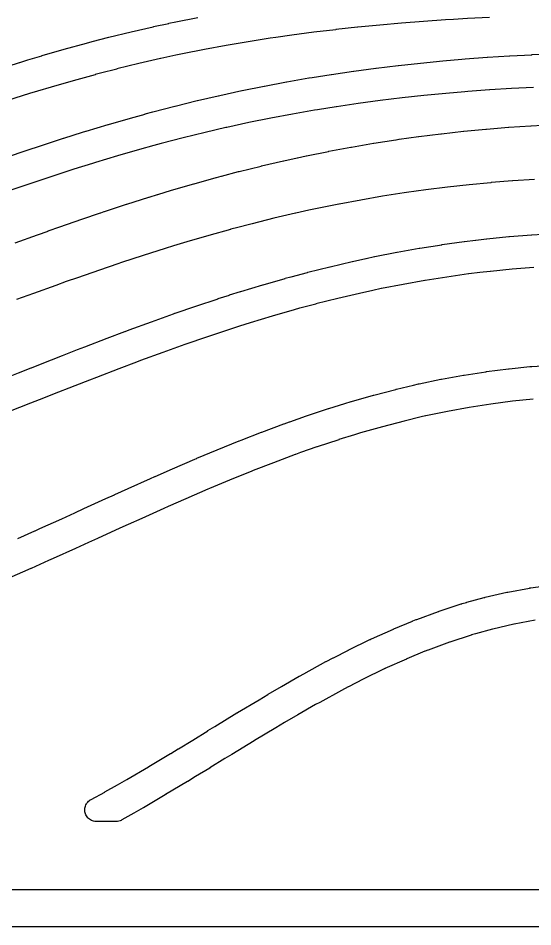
# Model space of a CAD drawing. Header units: metres. Extents: x -22.6 to 22.6, y 1.9 to 79.7.
# Drawn here: x -1.47 to 2.93, y 36.2 to 43.97 of the extents above; entities that cross this region are included whole.
import ezdxf

# ---------------------------------------------------------------- set-up
doc = ezdxf.new("R2010")
doc.units = ezdxf.units.M

msp = doc.modelspace()

# ---------------------------------------------------------------- linework, layer by layer
at = {"layer": 'MARKING'}
for points in [[(-1.6496, 43.5354), (-1.4609, 43.5948), (-1.4605, 43.5949), (-1.4597, 43.5952), (-1.4592, 43.5953), (-1.3888, 43.6168), (-1.3884, 43.6169), (-1.2701, 43.6525), (-1.2696, 43.6526), (-1.2687, 43.6529), (-1.2681, 43.6531), (-1.0795, 43.7075), (-1.079, 43.7076), (-1.078, 43.7079), (-1.0773, 43.7081), (-0.8887, 43.7601), (-0.8883, 43.7602), (-0.8873, 43.7605), (-0.8867, 43.7606), (-0.8397, 43.773), (-0.8392, 43.7731), (-0.6975, 43.8097), (-0.697, 43.8099), (-0.6959, 43.8102), (-0.6951, 43.8103), (-0.5067, 43.8565), (-0.5061, 43.8566), (-0.5049, 43.8569), (-0.5042, 43.8571), (-0.3157, 43.9005), (-0.3152, 43.9006), (-0.314, 43.9009), (-0.3133, 43.901), (-0.1833, 43.9292), (-0.1829, 43.9293), (-0.1241, 43.9417), (-0.1236, 43.9418), (-0.1225, 43.9421), (-0.1218, 43.9422), (0.0666, 43.9797)], [(2.5607, 43.9791), (2.3726, 43.9693), (2.2532, 43.9622), (2.1849, 43.9579), (1.997, 43.9449), (1.8092, 43.9302), (1.6214, 43.9137), (1.4332, 43.8953), (1.4327, 43.8953), (1.2456, 43.8751), (1.245, 43.875), (1.058, 43.8528), (1.0574, 43.8527), (0.8705, 43.8283), (0.8699, 43.8282), (0.733, 43.8087), (0.6835, 43.8014), (0.6829, 43.8013), (0.4961, 43.7718), (0.4955, 43.7717), (0.3088, 43.7397), (0.3081, 43.7396), (0.1215, 43.7051), (0.1209, 43.705), (-0.0659, 43.6678), (-0.0665, 43.6677), (-0.1234, 43.6557), (-0.2526, 43.6277), (-0.2532, 43.6275), (-0.4399, 43.5845), (-0.4405, 43.5844), (-0.6272, 43.5387), (-0.6279, 43.5385), (-0.7678, 43.5024), (-0.8141, 43.4902), (-0.8147, 43.49), (-1.0017, 43.4385), (-1.0022, 43.4384), (-1.1893, 43.3844), (-1.1898, 43.3842), (-1.3066, 43.3491), (-1.3761, 43.328), (-1.564, 43.2688)], [(-1.6534, 42.7567), (-1.4643, 42.8215), (-1.4638, 42.8217), (-1.4039, 42.8419), (-1.4034, 42.8421), (-1.2739, 42.885), (-1.2733, 42.8852), (-1.0836, 42.9466), (-1.0833, 42.9467), (-1.0827, 42.9469), (-1.0823, 42.947), (-0.9223, 42.9975), (-0.9217, 42.9977), (-0.8928, 43.0066), (-0.8924, 43.0067), (-0.8917, 43.007), (-0.8912, 43.0071), (-0.7025, 43.0636), (-0.7021, 43.0637), (-0.7013, 43.064), (-0.7007, 43.0641), (-0.5121, 43.1186), (-0.5117, 43.1187), (-0.5108, 43.119), (-0.5102, 43.1191), (-0.3862, 43.1536), (-0.3856, 43.1538), (-0.3208, 43.1713), (-0.3203, 43.1714), (-0.3194, 43.1717), (-0.3188, 43.1718), (-0.1302, 43.2207), (-0.1297, 43.2208), (-0.1287, 43.2211), (-0.128, 43.2213), (0.0605, 43.2678), (0.061, 43.2679), (0.0621, 43.2681), (0.0628, 43.2683), (0.2402, 43.3098), (0.2408, 43.3099), (0.2521, 43.3125), (0.2526, 43.3126), (0.2536, 43.3128), (0.2543, 43.313), (0.4428, 43.3535), (0.4433, 43.3536), (0.4444, 43.3539), (0.4452, 43.354), (0.6337, 43.3921), (0.6342, 43.3922), (0.6353, 43.3924), (0.636, 43.3925), (0.8245, 43.4281), (0.825, 43.4282), (0.8262, 43.4284), (0.8269, 43.4285), (1.0154, 43.4616), (1.0159, 43.4617), (1.017, 43.4619), (1.0176, 43.462), (1.0446, 43.4664), (1.0451, 43.4665), (1.2069, 43.4921), (1.2074, 43.4921), (1.2084, 43.4923), (1.2092, 43.4924), (1.3977, 43.5199), (1.3982, 43.52), (1.3992, 43.5201), (1.4, 43.5202), (1.5885, 43.5453), (1.589, 43.5454), (1.59, 43.5455), (1.5907, 43.5456), (1.7793, 43.5685), (1.7797, 43.5686), (1.7808, 43.5687), (1.7814, 43.5688), (1.97, 43.5894), (1.9705, 43.5895), (1.9715, 43.5896), (1.9721, 43.5897), (2.1607, 43.6082), (2.1612, 43.6082), (2.1621, 43.6083), (2.1628, 43.6084), (2.3245, 43.6225), (2.3248, 43.6225), (2.3518, 43.6248), (2.3522, 43.6248), (2.3531, 43.6249), (2.3537, 43.6249), (2.5423, 43.6389), (2.5428, 43.6389), (2.5437, 43.639), (2.5443, 43.639), (2.7329, 43.651), (2.7333, 43.651), (2.7342, 43.6511), (2.7348, 43.6511), (2.9235, 43.6612), (2.9239, 43.6612), (2.9248, 43.6613), (2.9254, 43.6613), (3.114, 43.6695)], [(2.9391, 43.3816), (2.7509, 43.3716), (2.7504, 43.3715), (2.5632, 43.3596), (2.5627, 43.3596), (2.3755, 43.3458), (2.375, 43.3457), (2.3492, 43.3436), (2.1883, 43.3295), (2.1877, 43.3295), (2.0007, 43.3111), (2.0002, 43.3111), (1.8132, 43.2906), (1.8126, 43.2905), (1.6257, 43.2678), (1.6251, 43.2678), (1.4383, 43.2428), (1.4377, 43.2428), (1.2508, 43.2155), (1.2502, 43.2154), (1.0904, 43.1902), (1.0641, 43.1859), (1.0635, 43.1858), (0.8767, 43.153), (0.876, 43.1529), (0.6893, 43.1176), (0.6887, 43.1175), (0.5019, 43.0798), (0.5013, 43.0797), (0.3144, 43.0395), (0.3138, 43.0394), (0.3047, 43.0373), (0.1278, 42.996), (0.1272, 42.9958), (-0.0597, 42.9497), (-0.0603, 42.9496), (-0.2474, 42.9011), (-0.2479, 42.901), (-0.3104, 42.884), (-0.4342, 42.8497), (-0.4347, 42.8495), (-0.6215, 42.7956), (-0.8095, 42.7393), (-0.8373, 42.7307), (-0.9968, 42.6804), (-1.1851, 42.6194), (-1.3137, 42.5768), (-1.3728, 42.5569), (-1.5615, 42.4922)], [(-1.4967, 42.0509), (-1.3078, 42.1194), (-1.3076, 42.1194), (-1.2168, 42.1521), (-1.2165, 42.1522), (-1.2152, 42.1527), (-1.2148, 42.1528), (-1.1168, 42.1873), (-1.1165, 42.1874), (-0.927, 42.2533), (-0.9266, 42.2534), (-0.7675, 42.308), (-0.7672, 42.3081), (-0.7658, 42.3086), (-0.7654, 42.3087), (-0.7351, 42.3188), (-0.7348, 42.3189), (-0.7337, 42.3193), (-0.7334, 42.3194), (-0.5446, 42.3811), (-0.5443, 42.3812), (-0.5431, 42.3816), (-0.5428, 42.3817), (-0.354, 42.442), (-0.3537, 42.4421), (-0.3523, 42.4425), (-0.3518, 42.4427), (-0.2805, 42.4648), (-0.2801, 42.4649), (-0.2787, 42.4654), (-0.2782, 42.4655), (-0.1613, 42.5007), (-0.1609, 42.5008), (-0.1593, 42.5013), (-0.1588, 42.5015), (0.0298, 42.5564), (0.0303, 42.5565), (0.032, 42.557), (0.0325, 42.5572), (0.2211, 42.61), (0.2216, 42.6101), (0.2235, 42.6107), (0.224, 42.6108), (0.2657, 42.622), (0.2661, 42.6221), (0.2675, 42.6225), (0.268, 42.6226), (0.4144, 42.6607), (0.4149, 42.6608), (0.417, 42.6613), (0.4176, 42.6615), (0.6061, 42.7081), (0.6066, 42.7083), (0.6088, 42.7088), (0.6094, 42.7089), (0.7979, 42.7531), (0.7985, 42.7533), (0.8007, 42.7538), (0.8014, 42.7539), (0.9156, 42.7792), (0.9159, 42.7793), (0.9172, 42.7796), (0.9176, 42.7796), (0.9915, 42.7954), (0.9921, 42.7956), (0.9944, 42.796), (0.995, 42.7962), (1.1835, 42.8339), (1.1841, 42.834), (1.1865, 42.8345), (1.1872, 42.8346), (1.3756, 42.8697), (1.3762, 42.8699), (1.3786, 42.8703), (1.3794, 42.8704), (1.5678, 42.9029), (1.5684, 42.903), (1.5709, 42.9034), (1.5716, 42.9035), (1.7601, 42.9333), (1.7607, 42.9334), (1.7632, 42.9338), (1.7639, 42.9339), (1.7858, 42.937), (1.786, 42.9371), (1.7869, 42.9372), (1.7872, 42.9373), (1.9535, 42.9603), (1.9542, 42.9604), (1.9566, 42.9607), (1.9574, 42.9608), (2.1458, 42.9843), (2.1464, 42.9844), (2.1489, 42.9847), (2.1497, 42.9848), (2.3381, 43.0056), (2.3387, 43.0056), (2.3413, 43.0059), (2.342, 43.006), (2.5304, 43.0241), (2.5311, 43.0242), (2.5336, 43.0244), (2.5344, 43.0245), (2.7228, 43.0399), (2.7234, 43.0399), (2.726, 43.0401), (2.7268, 43.0402), (2.9152, 43.0529), (2.9158, 43.053), (2.9185, 43.0531), (2.9193, 43.0532), (3.1076, 43.0631)], [(2.9451, 42.5939), (2.76, 42.5814), (2.7593, 42.5813), (2.5742, 42.5662), (2.5735, 42.5661), (2.3883, 42.5483), (2.3876, 42.5482), (2.2023, 42.5278), (2.2016, 42.5277), (2.0164, 42.5046), (2.0157, 42.5045), (1.8515, 42.4818), (1.8316, 42.4789), (1.8309, 42.4788), (1.6456, 42.4495), (1.6449, 42.4494), (1.4596, 42.4175), (1.4589, 42.4173), (1.2735, 42.3828), (1.2729, 42.3827), (1.0873, 42.3455), (1.0867, 42.3454), (1.0152, 42.3301), (0.9027, 42.3052), (0.9021, 42.3051), (0.7163, 42.2615), (0.7157, 42.2614), (0.5298, 42.2154), (0.5293, 42.2152), (0.3853, 42.1778), (0.345, 42.167), (0.3445, 42.1669), (0.1587, 42.1148), (-0.0284, 42.0603), (-0.1439, 42.0256), (-0.2138, 42.0039), (-0.4014, 41.9439), (-0.5891, 41.8826), (-0.618, 41.873), (-0.7756, 41.8189), (-0.9639, 41.7534), (-1.0608, 41.7194), (-1.151, 41.6869), (-1.3401, 41.6184), (-1.4865, 41.5654)], [(-1.6589, 40.8647), (-1.4705, 40.9388), (-1.3604, 40.9827), (-1.3601, 40.9828), (-1.3593, 40.9831), (-1.3588, 40.9833), (-1.2804, 41.0138), (-1.0916, 41.0877), (-0.9652, 41.1376), (-0.9648, 41.1378), (-0.9639, 41.1381), (-0.9634, 41.1383), (-0.9012, 41.1621), (-0.7119, 41.2345), (-0.559, 41.2929), (-0.5586, 41.293), (-0.5577, 41.2934), (-0.5571, 41.2936), (-0.5218, 41.3067), (-0.5214, 41.3068), (-0.332, 41.376), (-0.3317, 41.3761), (-0.1428, 41.4444), (-0.1422, 41.4446), (-0.1304, 41.4488), (-0.13, 41.4489), (-0.129, 41.4493), (-0.1284, 41.4495), (0.0487, 41.51), (0.0493, 41.5102), (0.2389, 41.5735), (0.2393, 41.5736), (0.24, 41.5739), (0.2405, 41.5741), (0.335, 41.6047), (0.3354, 41.6049), (0.3364, 41.6051), (0.337, 41.6053), (0.4306, 41.6346), (0.431, 41.6347), (0.4319, 41.635), (0.4324, 41.6352), (0.6211, 41.692), (0.6215, 41.6921), (0.6224, 41.6924), (0.623, 41.6926), (0.8115, 41.7472), (0.812, 41.7474), (0.8131, 41.7477), (0.8138, 41.7479), (0.8623, 41.7612), (0.8627, 41.7614), (0.8636, 41.7616), (0.8642, 41.7617), (1.0037, 41.7988), (1.0042, 41.7989), (1.0054, 41.7992), (1.0061, 41.7994), (1.1946, 41.8467), (1.1951, 41.8468), (1.1964, 41.8471), (1.1972, 41.8473), (1.3855, 41.8918), (1.3862, 41.892), (1.3875, 41.8923), (1.3884, 41.8925), (1.5031, 41.9178), (1.5035, 41.9178), (1.5043, 41.918), (1.5048, 41.9181), (1.5779, 41.9336), (1.5785, 41.9337), (1.5799, 41.934), (1.5809, 41.9342), (1.7692, 41.9708), (1.7698, 41.9709), (1.7713, 41.9712), (1.7722, 41.9714), (1.9605, 42.0048), (1.9612, 42.005), (1.9627, 42.0052), (1.9638, 42.0054), (2.152, 42.0355), (2.1527, 42.0356), (2.1543, 42.0358), (2.1554, 42.036), (2.3436, 42.0626), (2.3443, 42.0627), (2.346, 42.0629), (2.3471, 42.0631), (2.4428, 42.0748), (2.4434, 42.0748), (2.536, 42.0856), (2.5368, 42.0857), (2.5385, 42.0859), (2.5396, 42.086), (2.7278, 42.1044), (2.7286, 42.1045), (2.7303, 42.1046), (2.7315, 42.1047), (2.9197, 42.1194), (2.9203, 42.1195), (2.9208, 42.1195), (2.9213, 42.1195), (2.9226, 42.1196), (2.9231, 42.1197), (2.9236, 42.1197), (2.9241, 42.1197), (3.1117, 42.1305)], [(2.9401, 41.8402), (2.7554, 41.8258), (2.7544, 41.8257), (2.5689, 41.8076), (2.5679, 41.8075), (2.4774, 41.7969), (2.3831, 41.7854), (2.3822, 41.7853), (2.1965, 41.759), (2.1956, 41.7589), (2.0098, 41.7292), (2.009, 41.7291), (1.823, 41.696), (1.8222, 41.6959), (1.636, 41.6597), (1.6353, 41.6595), (1.564, 41.6445), (1.4502, 41.6194), (1.4495, 41.6192), (1.263, 41.5752), (1.2623, 41.575), (1.0757, 41.5282), (1.0751, 41.528), (0.937, 41.4914), (0.9365, 41.4913), (0.8897, 41.4783), (0.8891, 41.4782), (0.7021, 41.424), (0.7015, 41.4238), (0.5143, 41.3674), (0.5138, 41.3672), (0.4216, 41.3384), (0.4211, 41.3383), (0.3283, 41.3082), (0.14, 41.2453), (-0.0368, 41.1849), (-0.0373, 41.1847), (-0.0468, 41.1814), (-0.2356, 41.1131), (-0.4241, 41.0442), (-0.4589, 41.0314), (-0.4594, 41.0312), (-0.6119, 40.9729), (-0.8009, 40.9007), (-0.8617, 40.8774), (-0.9886, 40.8274), (-0.9888, 40.8273), (-1.178, 40.7532), (-1.1782, 40.7531), (-1.2559, 40.7229), (-1.366, 40.679), (-1.3665, 40.6788), (-1.5557, 40.6044)], [(-1.4752, 39.5216), (-1.3292, 39.5877), (-1.3288, 39.5879), (-1.3279, 39.5883), (-1.3273, 39.5886), (-1.287, 39.6063), (-1.0992, 39.6908), (-0.9883, 39.742), (-0.9879, 39.7422), (-0.9869, 39.7426), (-0.9863, 39.7429), (-0.9093, 39.7774), (-0.7207, 39.8632), (-0.6482, 39.8967), (-0.6478, 39.8969), (-0.6467, 39.8974), (-0.646, 39.8977), (-0.5305, 39.9492), (-0.3412, 40.0345), (-0.3027, 40.0519), (-0.3022, 40.0521), (-0.3011, 40.0526), (-0.3003, 40.053), (-0.1505, 40.1181), (0.0383, 40.2003), (0.0386, 40.2005), (0.0552, 40.2076), (0.0557, 40.2078), (0.0569, 40.2083), (0.0577, 40.2086), (0.2299, 40.2799), (0.2302, 40.28), (0.4193, 40.3575), (0.4197, 40.3577), (0.4204, 40.358), (0.4208, 40.3581), (0.4347, 40.3637), (0.4353, 40.3639), (0.4365, 40.3644), (0.4373, 40.3647), (0.6115, 40.4315), (0.6118, 40.4316), (0.6124, 40.4319), (0.6128, 40.432), (0.8014, 40.5027), (0.8019, 40.5029), (0.8029, 40.5033), (0.8035, 40.5035), (0.8495, 40.5201), (0.85, 40.5203), (0.8512, 40.5207), (0.852, 40.521), (0.9939, 40.5701), (0.9944, 40.5702), (0.9954, 40.5706), (0.9961, 40.5708), (1.1846, 40.6333), (1.1851, 40.6335), (1.1864, 40.6339), (1.1872, 40.6342), (1.322, 40.6767), (1.3225, 40.6769), (1.3236, 40.6772), (1.3244, 40.6775), (1.3773, 40.6934), (1.378, 40.6936), (1.3795, 40.694), (1.3804, 40.6943), (1.5687, 40.7475), (1.5694, 40.7477), (1.571, 40.7481), (1.572, 40.7484), (1.7603, 40.7979), (1.7608, 40.7981), (1.7613, 40.7982), (1.7618, 40.7983), (1.7631, 40.7986), (1.7636, 40.7988), (1.7641, 40.7989), (1.7646, 40.799), (1.9099, 40.8341), (1.9104, 40.8342), (1.9113, 40.8344), (1.912, 40.8346), (1.9536, 40.8441), (1.9542, 40.8443), (1.9547, 40.8444), (1.9552, 40.8445), (1.9567, 40.8448), (1.9572, 40.8449), (1.9577, 40.845), (1.9583, 40.8452), (2.1457, 40.8839), (2.1463, 40.884), (2.1469, 40.8841), (2.1475, 40.8842), (2.1489, 40.8845), (2.1495, 40.8846), (2.1501, 40.8847), (2.1507, 40.8848), (2.338, 40.9189), (2.3386, 40.919), (2.3392, 40.9192), (2.3399, 40.9193), (2.3415, 40.9195), (2.3421, 40.9196), (2.3427, 40.9197), (2.3434, 40.9198), (2.5305, 40.9491), (2.5312, 40.9492), (2.5319, 40.9493), (2.5326, 40.9494), (2.5343, 40.9496), (2.535, 40.9497), (2.5357, 40.9498), (2.5363, 40.9499), (2.7234, 40.9739), (2.7241, 40.974), (2.7248, 40.974), (2.7255, 40.9741), (2.7274, 40.9743), (2.7281, 40.9744), (2.7289, 40.9745), (2.7296, 40.9746), (2.9074, 40.9921), (2.9078, 40.9922), (2.9172, 40.993), (2.9179, 40.9931), (2.9187, 40.9932), (2.9194, 40.9932), (2.9213, 40.9934), (2.9221, 40.9934), (2.9228, 40.9935), (2.9235, 40.9935), (3.1104, 41.0055)], [(2.9355, 40.7135), (2.7591, 40.6961), (2.7584, 40.696), (2.7577, 40.696), (2.757, 40.6959), (2.5739, 40.6724), (2.5732, 40.6723), (2.5725, 40.6722), (2.5718, 40.6721), (2.3883, 40.6435), (2.3877, 40.6434), (2.387, 40.6433), (2.3864, 40.6431), (2.2025, 40.6096), (2.2019, 40.6095), (2.2013, 40.6094), (2.2007, 40.6093), (2.0164, 40.5713), (2.0159, 40.5711), (2.0153, 40.571), (2.0148, 40.5709), (1.9758, 40.5619), (1.9753, 40.5618), (1.8316, 40.5272), (1.8311, 40.527), (1.8306, 40.5269), (1.8301, 40.5268), (1.6451, 40.4781), (1.6443, 40.4779), (1.4583, 40.4254), (1.4575, 40.4251), (1.4065, 40.4098), (1.4058, 40.4096), (1.273, 40.3677), (1.2723, 40.3674), (1.0856, 40.3055), (1.085, 40.3053), (0.9449, 40.2569), (0.9442, 40.2566), (0.8999, 40.2406), (0.8993, 40.2404), (0.7123, 40.1703), (0.539, 40.1038), (0.5383, 40.1036), (0.5261, 40.0987), (0.3373, 40.0213), (0.1661, 39.9505), (0.1655, 39.9502), (0.1506, 39.9438), (-0.0386, 39.8614), (-0.1874, 39.7968), (-0.188, 39.7965), (-0.2261, 39.7793), (-0.4149, 39.6942), (-0.4153, 39.694), (-0.5307, 39.6425), (-0.5313, 39.6423), (-0.6028, 39.6093), (-0.6033, 39.6091), (-0.7924, 39.5229), (-0.793, 39.5226), (-0.8707, 39.4879), (-0.8713, 39.4876), (-0.981, 39.4369), (-0.9814, 39.4367), (-0.9822, 39.4364), (-0.9828, 39.4361), (-1.1715, 39.3512), (-1.1718, 39.351), (-1.1725, 39.3507), (-1.173, 39.3505), (-1.2135, 39.3327), (-1.214, 39.3325), (-1.36, 39.2663), (-1.3606, 39.2661), (-1.3618, 39.2656), (-1.3626, 39.2652), (-1.5512, 39.1831)], [(2.9519, 38.8227), (2.7724, 38.7893), (2.7714, 38.7891), (2.7703, 38.7889), (2.7692, 38.7886), (2.5888, 38.7469), (2.5878, 38.7467), (2.5869, 38.7464), (2.5859, 38.7462), (2.4421, 38.7069), (2.4413, 38.7067), (2.4068, 38.6967), (2.406, 38.6964), (2.4051, 38.6962), (2.4042, 38.6959), (2.2219, 38.6357), (2.2212, 38.6354), (2.2205, 38.6352), (2.2198, 38.6349), (2.0365, 38.5681), (2.0359, 38.5679), (2.0352, 38.5676), (2.0346, 38.5674), (2.0096, 38.5575), (2.0087, 38.5571), (1.8528, 38.4918), (1.8523, 38.4916), (1.8519, 38.4914), (1.8514, 38.4912), (1.6663, 38.409), (1.6659, 38.4088), (1.6654, 38.4086), (1.6649, 38.4084), (1.6603, 38.4062), (1.6594, 38.4058), (1.4815, 38.3183), (1.481, 38.318), (1.3541, 38.2535), (1.3532, 38.2531), (1.296, 38.2227), (1.2956, 38.2224), (1.1083, 38.1204), (1.0736, 38.1011), (1.0729, 38.1007), (0.9213, 38.0132), (0.808, 37.9476), (0.8074, 37.9473), (0.7341, 37.9033), (0.7339, 37.9032), (0.5507, 37.7938), (0.5501, 37.7934), (0.5463, 37.7911), (0.5462, 37.791), (0.3571, 37.6751), (0.3569, 37.675), (0.3563, 37.6746), (0.356, 37.6744), (0.2976, 37.6392), (0.2972, 37.639), (0.1685, 37.5595), (0.1682, 37.5593), (0.1673, 37.5588), (0.1668, 37.5584), (0.0444, 37.4846), (-0.0207, 37.4446), (-0.0212, 37.4443), (-0.0222, 37.4437), (-0.0229, 37.4433), (-0.2115, 37.3308), (-0.2119, 37.3305), (-0.2128, 37.33), (-0.2133, 37.3297), (-0.2153, 37.3286), (-0.4009, 37.219), (-0.4016, 37.2186), (-0.403, 37.2178), (-0.4039, 37.2173), (-0.4824, 37.1729), (-0.5845, 37.1145), (-0.5891, 37.112), (-0.5913, 37.1109), (-0.6008, 37.1067), (-0.6107, 37.1035), (-0.6209, 37.1013), (-0.6312, 37.1003), (-0.6338, 37.1001), (-0.639, 37.1), (-0.8009, 37.1), (-0.8058, 37.1001), (-0.8078, 37.1002), (-0.8175, 37.1012), (-0.8271, 37.1031), (-0.8365, 37.1059), (-0.8455, 37.1096), (-0.8542, 37.1142), (-0.8623, 37.1197), (-0.8699, 37.1259), (-0.8768, 37.1328), (-0.8831, 37.1403), (-0.8885, 37.1484), (-0.8932, 37.157), (-0.8969, 37.1661), (-0.8998, 37.1754), (-0.9018, 37.185), (-0.9028, 37.1947), (-0.9028, 37.2045), (-0.9019, 37.2143), (-0.9, 37.2239), (-0.8973, 37.2332), (-0.8936, 37.2423), (-0.889, 37.251), (-0.8836, 37.2591), (-0.8775, 37.2667), (-0.8706, 37.2737), (-0.8631, 37.28), (-0.855, 37.2855), (-0.8532, 37.2865), (-0.849, 37.289), (-0.7309, 37.3533), (-0.7304, 37.3536), (-0.73, 37.3538), (-0.7295, 37.3541), (-0.622, 37.4156), (-0.6215, 37.4159), (-0.5435, 37.46), (-0.5428, 37.4604), (-0.3582, 37.5694), (-0.3578, 37.5696), (-0.3554, 37.571), (-0.1676, 37.683), (-0.167, 37.6833), (-0.1028, 37.7228), (-0.1025, 37.723), (-0.1018, 37.7234), (-0.1014, 37.7237), (0.0212, 37.7976), (0.0217, 37.7979), (0.1503, 37.8773), (0.1507, 37.8776), (0.1515, 37.8781), (0.152, 37.8784), (0.2103, 37.9135), (0.3994, 38.0295), (0.4037, 38.0321), (0.4042, 38.0324), (0.4052, 38.033), (0.4059, 38.0334), (0.5899, 38.1433), (0.6638, 38.1876), (0.6643, 38.188), (0.6655, 38.1886), (0.6662, 38.1891), (0.7807, 38.2554), (0.7809, 38.2555), (0.9334, 38.3435), (0.934, 38.3439), (0.9353, 38.3446), (0.9362, 38.3451), (0.9719, 38.3649), (0.9722, 38.3651), (0.9728, 38.3654), (0.9732, 38.3657), (1.1619, 38.4685), (1.1623, 38.4687), (1.1631, 38.4691), (1.1636, 38.4694), (1.2223, 38.5006), (1.223, 38.5009), (1.2245, 38.5017), (1.2254, 38.5022), (1.3545, 38.5678), (1.3549, 38.568), (1.356, 38.5685), (1.3566, 38.5689), (1.5363, 38.6573), (1.537, 38.6576), (1.5386, 38.6584), (1.5396, 38.6589), (1.5474, 38.6625), (1.5479, 38.6628), (1.5484, 38.663), (1.5488, 38.6632), (1.55, 38.6638), (1.5505, 38.664), (1.551, 38.6642), (1.5514, 38.6644), (1.7391, 38.7477), (1.7396, 38.7479), (1.7401, 38.7481), (1.7406, 38.7483), (1.7418, 38.7489), (1.7423, 38.7491), (1.7428, 38.7493), (1.7433, 38.7495), (1.9011, 38.8156), (1.9018, 38.8159), (1.9034, 38.8165), (1.9044, 38.817), (1.9332, 38.8284), (1.9338, 38.8286), (1.9345, 38.8289), (1.9351, 38.8291), (1.9368, 38.8298), (1.9375, 38.83), (1.9382, 38.8303), (1.9388, 38.8305), (2.1259, 38.8987), (2.1266, 38.899), (2.1273, 38.8992), (2.128, 38.8995), (2.1299, 38.9001), (2.1306, 38.9004), (2.1313, 38.9006), (2.132, 38.9008), (2.3188, 38.9626), (2.3197, 38.9628), (2.3205, 38.9631), (2.3214, 38.9634), (2.3237, 38.9641), (2.3245, 38.9644), (2.3254, 38.9646), (2.3263, 38.9649), (2.3637, 38.9758), (2.3644, 38.9759), (2.3658, 38.9763), (2.3667, 38.9766), (2.5149, 39.017), (2.5158, 39.0173), (2.5168, 39.0175), (2.5177, 39.0178), (2.5202, 39.0184), (2.5211, 39.0186), (2.5221, 39.0189), (2.523, 39.0191), (2.7091, 39.0621), (2.7102, 39.0624), (2.7112, 39.0626), (2.7123, 39.0628), (2.7151, 39.0634), (2.7161, 39.0636), (2.7172, 39.0638), (2.7183, 39.064), (2.904, 39.0986), (2.9052, 39.0988), (2.9064, 39.099), (2.9076, 39.0992), (2.9106, 39.0997), (2.9118, 39.0998), (2.913, 39.1), (2.9142, 39.1002), (3.0996, 39.1256)], [(-18.5895, 36.52), (18.5895, 36.52)], [(18.6, 36.2), (-18.6, 36.2)]]:
    msp.add_lwpolyline(points, dxfattribs=at)

doc.saveas('drawing.dxf')
